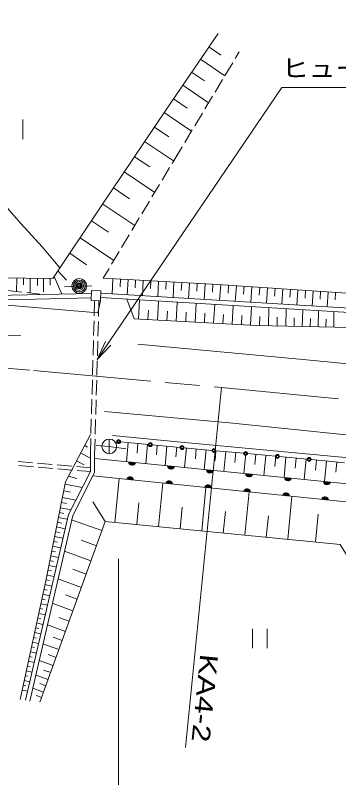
# Model space of a CAD drawing. Units: millimetres, scale not verified. Extents: x 40000 to 680000, y 20000 to 380000.
# Drawn here: x 223289 to 256310, y 262812 to 340585 of the extents above; entities that cross this region are included whole.
import ezdxf
from ezdxf.enums import TextEntityAlignment as Align

# ---------------------------------------------------------------- set-up
doc = ezdxf.new("R2010")
doc.units = ezdxf.units.MM
doc.header["$LTSCALE"] = 1000
doc.header["$PDMODE"] = 32
doc.header["$PDSIZE"] = 500
doc.linetypes.add('CHAIN', pattern=[18.5, 12, -1.5, 3.5, -1.5])
for name, color, linetype, lineweight in [('M-BMK', 2, 'CHAIN', 13), ('M-STR-HTXT', 7, 'Continuous', 13), ('M-STR-STRC', 7, 'Continuous', 13), ('M-WORK', 1, 'Continuous', 13)]:
    doc.layers.add(name, color=color, linetype=linetype, lineweight=lineweight)
doc.styles.add('ＭＳ Ｐゴシック', font='')
doc.styles.get('ＭＳ Ｐゴシック').set_extended_font_data('MS PGothic')

# ---------------------------------------------------------------- blocks, each defined once
blk = doc.blocks.new('open_arrow')
at = {"color": 0, "linetype": 'Continuous', "lineweight": -2}
blk.add_lwpolyline([(7.5, 1.25), (0, 0), (7.5, -1.25)], dxfattribs=at)

msp = doc.modelspace()

# ---------------------------------------------------------------- linework, layer by layer
at = {"layer": 'M-BMK'}
msp.add_lwpolyline([(165950, 301845), (173121, 303014), (181651, 304064), (193440, 305057), (204124, 305472), (212820, 305361), (225161, 304340), (244348, 302628), (265195, 300599)], dxfattribs=at)
at = {"layer": 'M-STR-HTXT'}
for p, q in [((244348, 302628), (240667, 265914)), ((233832, 285155), (233832, 227559))]:
    msp.add_line(p, q, dxfattribs=at)
msp.add_lwpolyline([(231662, 305456), (250490, 333221), (281154, 333221)], dxfattribs=at)
at = {"layer": 'M-STR-STRC'}
for p, q in [((234031, 297075), (236875, 296810)), ((237274, 296773), (240118, 296509)), ((240516, 296472), (243361, 296207)), ((243759, 296170), (246604, 295906)), ((247002, 295868), (249847, 295604)), ((250245, 295567), (253089, 295302)), ((253488, 295265), (254910, 295133)), ((254910, 295133), (256905, 294943))]:
    msp.add_line(p, q, dxfattribs=at)
for centre, radius in [((233832, 297093), 200), ((233832, 297093), 160), ((233832, 297093), 120), ((233832, 297093), 100), ((237074, 296792), 200), ((237074, 296792), 160), ((237074, 296792), 120), ((237074, 296792), 100), ((240317, 296490), 200), ((240317, 296490), 160), ((240317, 296490), 120), ((240317, 296490), 100), ((243560, 296189), 200), ((243560, 296189), 160), ((243560, 296189), 120), ((243560, 296189), 100), ((246803, 295887), 200), ((246803, 295887), 160), ((246803, 295887), 120), ((246803, 295887), 100), ((250046, 295585), 200), ((250046, 295585), 160), ((250046, 295585), 120), ((250046, 295585), 100), ((253288, 295284), 200), ((253288, 295284), 160), ((253288, 295284), 120), ((253288, 295284), 100)]:
    msp.add_circle(centre, radius, dxfattribs=at)
at = {"layer": 'M-WORK'}
for p, q in [((243038, 337348), (244283, 336498)), ((246160, 336863), (245743, 336171)), ((242188, 336103), (244679, 334403)), ((245485, 335742), (244711, 334457)), ((241287, 334782), (242607, 333881)), ((244454, 334029), (243680, 332744)), ((240386, 333461), (243027, 331659)), ((243422, 332315), (242649, 331030)), ((239431, 332063), (240830, 331108)), ((238479, 330662), (241293, 328778)), ((242391, 330602), (241617, 329317)), ((224057, 327959), (224057, 329959)), ((237489, 329184), (238967, 328194)), ((241359, 328888), (240586, 327603)), ((236499, 327706), (239456, 325725)), ((240328, 327175), (239911, 326483)), ((235458, 326152), (237012, 325111)), ((239911, 326483), (239305, 325475)), ((234417, 324598), (237525, 322516)), ((239047, 325046), (238274, 323761)), ((233323, 322965), (234957, 321871)), ((238016, 323332), (237243, 322047)), ((232229, 321331), (235496, 319144)), ((236985, 321619), (236212, 320333)), ((235954, 319905), (235181, 318620)), ((231075, 319613), (232793, 318458)), ((234923, 318191), (234150, 316906)), ((229919, 317895), (233355, 315585)), ((228849, 316303), (230546, 315127)), ((233892, 316477), (233119, 315192)), ((227639, 314505), (228509, 313575)), ((232861, 314764), (232255, 313756)), ((208062, 313892), (227129, 313746)), ((223444, 313775), (223433, 312411)), ((224126, 313769), (224120, 313087)), ((224808, 313764), (224796, 312261)), ((225559, 313758), (225553, 313007)), ((226178, 313754), (226168, 312390)), ((226860, 313748), (226855, 313066)), ((227252, 313929), (228050, 312142)), ((233253, 313701), (233168, 312153)), ((234027, 313658), (233985, 312884)), ((234801, 313616), (234716, 312060)), ((235579, 313573), (235536, 312795)), ((236357, 313531), (236271, 311966)), ((237139, 313488), (237096, 312706)), ((237921, 313445), (237835, 311872)), ((238707, 313402), (238664, 312615)), ((239493, 313358), (239406, 311778)), ((240283, 313315), (240240, 312525)), ((241074, 313272), (240987, 311683)), ((241868, 313228), (241825, 312434)), ((242663, 313185), (242575, 311587)), ((243461, 313141), (243417, 312342)), ((244259, 313093), (244152, 311493)), ((245060, 313039), (245006, 312239)), ((245860, 312985), (245753, 311396)), ((246655, 312932), (246601, 312137)), ((247449, 312878), (247343, 311301)), ((248238, 312825), (248185, 312036)), ((249027, 312772), (248921, 311206)), ((249810, 312719), (249757, 311936)), ((250593, 312666), (250488, 311111)), ((222487, 312514), (223978, 312351)), ((224475, 312297), (225786, 312153)), ((251370, 312614), (251317, 311836)), ((252147, 312561), (252043, 311018)), ((252919, 312509), (252867, 311738)), ((253691, 312457), (253587, 310925)), ((254457, 312406), (254405, 311639)), ((255223, 312354), (255120, 310833)), ((255983, 312303), (255932, 311542)), ((231349, 309910), (231393, 311463)), ((231786, 309848), (231831, 311446)), ((235864, 309594), (235969, 311544)), ((237801, 309490), (237906, 311428)), ((239727, 309386), (239830, 311312)), ((241640, 309284), (241743, 311197)), ((236833, 309542), (236885, 310511)), ((238764, 309438), (238816, 310401)), ((243541, 309181), (243644, 311083)), ((245431, 309080), (245532, 310969)), ((247308, 308979), (247409, 310856)), ((249136, 308921), (249175, 310750)), ((250896, 308884), (250933, 310644)), ((252590, 308848), (252626, 310542)), ((254221, 308814), (254255, 310444)), ((255790, 308781), (255823, 310350)), ((240684, 309335), (240735, 310292)), ((242591, 309232), (242642, 310183)), ((244486, 309130), (244537, 310075)), ((246369, 309029), (246420, 309968)), ((248222, 308940), (248241, 309855)), ((250016, 308903), (250035, 309783)), ((251743, 308866), (251761, 309713)), ((253406, 308831), (253423, 309646)), ((255005, 308797), (255022, 309582)), ((231293, 307911), (231335, 309411)), ((231730, 307849), (231772, 309349)), ((231237, 305912), (231279, 307411)), ((231674, 305850), (231716, 307349)), ((231181, 303913), (231223, 305412)), ((231617, 303851), (231660, 305350)), ((231125, 301914), (231167, 303413)), ((231561, 301851), (231603, 303351)), ((231068, 299914), (231111, 301414)), ((231505, 299852), (231547, 301352)), ((231012, 297915), (231054, 299415)), ((231449, 297853), (231491, 299352)), ((230955, 295863), (230998, 297415)), ((231390, 295756), (231435, 297353)), ((232887, 297360), (232887, 295860)), ((230386, 296689), (230679, 296533)), ((234827, 297001), (234645, 295035)), ((235810, 296909), (235719, 295926)), ((236793, 296818), (236609, 294839)), ((237782, 296726), (237690, 295737)), ((238771, 296634), (238586, 294643)), ((239767, 296541), (239674, 295546)), ((240763, 296449), (240576, 294444)), ((241765, 296356), (241672, 295353)), ((229974, 295916), (230955, 295394)), ((242767, 296262), (242579, 294245)), ((243775, 296169), (243682, 295160)), ((244784, 296075), (244595, 294044)), ((245799, 295980), (245705, 294965)), ((246814, 295886), (246624, 293842)), ((247836, 295791), (247741, 294769)), ((248858, 295696), (248667, 293639)), ((249886, 295600), (249791, 294572)), ((225066, 294931), (223571, 295056)), ((227059, 294764), (225564, 294889)), ((229557, 295131), (230330, 294719)), ((250915, 295505), (250722, 293434)), ((251950, 295408), (251854, 294373)), ((252985, 295312), (252791, 293228)), ((254027, 295215), (253930, 294173)), ((255069, 295118), (254869, 293022)), ((256117, 295018), (256017, 293970)), ((225138, 294535), (223643, 294660)), ((227131, 294368), (225636, 294493)), ((229052, 294597), (227557, 294722)), ((229124, 294201), (227629, 294326)), ((230955, 294437), (229550, 294555)), ((230955, 294047), (229622, 294159)), ((228727, 293573), (229584, 293333)), ((233465, 288863), (233902, 293322)), ((228376, 292765), (230119, 292418)), ((237904, 288428), (238339, 292867)), ((228241, 292087), (228920, 291951)), ((242322, 287995), (242755, 292414)), ((246720, 287565), (247151, 291962)), ((228000, 290879), (228529, 290774)), ((228106, 291408), (229463, 291137)), ((232465, 288961), (231215, 290955)), ((251098, 287136), (251527, 291513)), ((227895, 290351), (228952, 290140)), ((235685, 288646), (235902, 290865)), ((240113, 288212), (240330, 290421)), ((227699, 289370), (228602, 289190)), ((227797, 289861), (228248, 289770)), ((244521, 287780), (244737, 289979)), ((248909, 287350), (249123, 289539)), ((253937, 286857), (254215, 289697)), ((227601, 288880), (228038, 288793)), ((232126, 288020), (229048, 289130)), ((227406, 287899), (227827, 287815)), ((227504, 288389), (228377, 288215)), ((227308, 287409), (228151, 287241)), ((231571, 286482), (230032, 287036)), ((227112, 286428), (227925, 286266)), ((227210, 286918), (227617, 286837)), ((226917, 285447), (227700, 285291)), ((227015, 285938), (227406, 285860)), ((231016, 284943), (228305, 285920)), ((226819, 284957), (227196, 284882)), ((226623, 283976), (226985, 283904)), ((226721, 284467), (227474, 284317)), ((230528, 283588), (229172, 284076)), ((226526, 283486), (227249, 283342)), ((226323, 282507), (227020, 282355)), ((226428, 282996), (226778, 282926)), ((230039, 282232), (227651, 283093)), ((226217, 282018), (226559, 281944)), ((226005, 281041), (226340, 280968)), ((226111, 281530), (226795, 281381)), ((229609, 281039), (228415, 281469)), ((225793, 280064), (226121, 279992)), ((225899, 280552), (226569, 280407)), ((229178, 279845), (227075, 280603)), ((225687, 279575), (226344, 279432)), ((225474, 278598), (226118, 278458)), ((225580, 279086), (225903, 279017)), ((228799, 278793), (227747, 279172)), ((225368, 278109), (225684, 278041)), ((228420, 277741), (226567, 278409)), ((247490, 278014), (247490, 276014)), ((248990, 276014), (248990, 278014)), ((225156, 277132), (225465, 277065)), ((225262, 277621), (225893, 277484)), ((228086, 276815), (227160, 277149)), ((224944, 276155), (225246, 276089)), ((225050, 276643), (225668, 276509)), ((227752, 275889), (226120, 276477)), ((224838, 275666), (225442, 275535)), ((227458, 275073), (226642, 275367)), ((224626, 274689), (225217, 274561)), ((224732, 275178), (225027, 275113)), ((227164, 274257), (225726, 274775)), ((224519, 274200), (224808, 274138)), ((226905, 273538), (226186, 273797)), ((224307, 273223), (224589, 273162)), ((224413, 273712), (224991, 273586)), ((226645, 272819), (225379, 273276)), ((224095, 272246), (224371, 272186)), ((224201, 272735), (224766, 272612)), ((226417, 272186), (225784, 272414)), ((223989, 271757), (224540, 271638)), ((226189, 271553), (225074, 271955)), ((225988, 270995), (225430, 271196))]:
    msp.add_line(p, q, dxfattribs=at)
for points in [[(201488, 342771), (204457, 340108), (208742, 335796), (212589, 331765), (218074, 325783), (221074, 322507), (223853, 319360), (226025, 316949), (227828, 314832)], [(227129, 313746), (232006, 320998), (238650, 330918), (243988, 338740)], [(232255, 313756), (243963, 313113), (263205, 311816), (277119, 310987), (299592, 310346), (333530, 309415)], [(191623, 313312), (211722, 311963), (219544, 311982), (231075, 312199)], [(191624, 312761), (211723, 311412), (219575, 311500), (231057, 311756)], [(228306, 312891), (229823, 312976), (231104, 312965)], [(232010, 312223), (274917, 309642), (294629, 308611), (321611, 307631), (334606, 307191), (350513, 305290)], [(220818, 311148), (231732, 310228), (231979, 311440)], [(231992, 311783), (274890, 309203), (294602, 308172), (321584, 307192), (334579, 306752), (350486, 304851)], [(234678, 311622), (235434, 309617), (247895, 308947), (263944, 308609), (273114, 309310)], [(110887, 295299), (118332, 293116), (136415, 297091), (150495, 301260), (162007, 304462), (166010, 305401), (175425, 306892), (182934, 307775), (189090, 308327), (194971, 308659), (200464, 308742), (207283, 308604), (223848, 307886)], [(235799, 307033), (251587, 305564), (269951, 303811), (288038, 302154), (306291, 300387), (320187, 299044), (341265, 296948), (370575, 294197)], [(495404, 276307), (484511, 277016), (473689, 277789), (460364, 278709), (446081, 279869), (432996, 280973), (418566, 282151), (405388, 283494), (387738, 285188), (372591, 286697), (356357, 288225), (342793, 289550), (328032, 291022), (313861, 292458), (295787, 294188), (275045, 296083), (262971, 297188), (245505, 298973), (232394, 300171)], [(223777, 270780), (226409, 282900), (228424, 293004), (230982, 297808)], [(499397, 264854), (497460, 272144), (495877, 274150), (481130, 275098), (458602, 276598), (449740, 277150), (436323, 278447), (422244, 279828), (404409, 281484), (384615, 283361), (360541, 285736), (344998, 287171), (323906, 289131), (307424, 290677), (290805, 292251), (277029, 293604), (254777, 295674), (239841, 297082), (233207, 297736)], [(231544, 296691), (232887, 296610), (234570, 296372)], [(230955, 295863), (230955, 294047), (228715, 289679), (224329, 270725)], [(231390, 295756), (231390, 293940), (229151, 289572), (224764, 270618)], [(231390, 295359), (274849, 291032), (332558, 285172)], [(332190, 283544), (274618, 289143), (231215, 293598)], [(225811, 270506), (232465, 288961), (256441, 286612), (261295, 278742)]]:
    msp.add_lwpolyline(points, dxfattribs=at)
msp.add_lwpolyline([(231087, 312502), (232019, 312465), (231979, 311440), (231046, 311477)], close=True, dxfattribs=at)
for centre, radius in [((229823, 312976), 750), ((229823, 312976), 600), ((229823, 312976), 450), ((229823, 312976), 300), ((229823, 312976), 150), ((229823, 312976), 20), ((232887, 296610), 750)]:
    msp.add_circle(centre, radius, dxfattribs=at)
for centre, radius, start, end in [((235213, 295033), 354, 183.11192, 345.5171), ((235213, 295033), 283, 185.33596, 343.29306), ((235213, 295033), 212, 189.08229, 339.54673), ((235213, 295033), 142, 196.79401, 331.835), ((235213, 295033), 100, 207.11168, 321.51734), ((239194, 294637), 354, 183.11192, 345.5171), ((239194, 294637), 283, 185.33596, 343.29306), ((239194, 294637), 212, 189.08229, 339.54673), ((239194, 294637), 142, 196.79401, 331.835), ((239194, 294637), 100, 207.11168, 321.51734), ((243174, 294240), 354, 183.11192, 345.5171), ((243174, 294240), 283, 185.33596, 343.29306), ((243174, 294240), 212, 189.08229, 339.54673), ((243174, 294240), 142, 196.79401, 331.835), ((243174, 294240), 100, 207.11168, 321.51734), ((235005, 293155), 354, 2.93732, 165.34249), ((235005, 293155), 283, 5.16135, 163.11846), ((235005, 293155), 212, 8.90768, 159.37213), ((235005, 293155), 142, 16.61941, 151.6604), ((235005, 293155), 100, 26.93707, 141.34274), ((247154, 293844), 354, 183.11192, 345.5171), ((247154, 293844), 283, 185.33596, 343.29306), ((247154, 293844), 212, 189.08229, 339.54673), ((247154, 293844), 142, 196.79401, 331.835), ((247154, 293844), 100, 207.11168, 321.51734), ((251135, 293448), 354, 183.11192, 345.5171), ((251135, 293448), 283, 185.33596, 343.29306), ((251135, 293448), 212, 189.08229, 339.54673), ((251135, 293448), 142, 196.79401, 331.835), ((251135, 293448), 100, 207.11168, 321.51734), ((238984, 292746), 354, 2.93732, 165.34249), ((238984, 292746), 283, 5.16135, 163.11846), ((238984, 292746), 212, 8.90768, 159.37213), ((238984, 292746), 142, 16.61941, 151.6604), ((238984, 292746), 100, 26.93707, 141.34274), ((242963, 292338), 354, 2.93732, 165.34249), ((242963, 292338), 283, 5.16135, 163.11846), ((242963, 292338), 212, 8.90768, 159.37213), ((242963, 292338), 142, 16.61941, 151.6604), ((242963, 292338), 100, 26.93707, 141.34274), ((255115, 293051), 354, 183.11192, 345.5171), ((255115, 293051), 283, 185.33596, 343.29306), ((255115, 293051), 212, 189.08229, 339.54673), ((255115, 293051), 142, 196.79401, 331.835), ((255115, 293051), 100, 207.11168, 321.51734), ((246942, 291929), 354, 2.93732, 165.34249), ((246942, 291929), 283, 5.16135, 163.11846), ((246942, 291929), 212, 8.90768, 159.37213), ((246942, 291929), 142, 16.61941, 151.6604), ((246942, 291929), 100, 26.93707, 141.34274), ((250921, 291521), 354, 2.93732, 165.34249), ((250921, 291521), 283, 5.16135, 163.11846), ((250921, 291521), 212, 8.90768, 159.37213), ((250921, 291521), 142, 16.61941, 151.6604), ((250921, 291521), 100, 26.93707, 141.34274), ((254900, 291113), 354, 2.93732, 165.34249), ((254900, 291113), 283, 5.16135, 163.11846), ((254900, 291113), 212, 8.90768, 159.37213), ((254900, 291113), 142, 16.61941, 151.6604), ((254900, 291113), 100, 26.93707, 141.34274)]:
    msp.add_arc(centre, radius, start, end, dxfattribs=at)
msp.add_point((229823, 312976), dxfattribs=at)

# ---------------------------------------------------------------- block references
at = {"layer": 'M-STR-HTXT', "xscale": 267, "yscale": 267, "rotation": 55.9}
msp.add_blockref('open_arrow', (231662, 305456), dxfattribs=at)

# ---------------------------------------------------------------- texts
at = {"layer": 'M-STR-HTXT', "style": 'ＭＳ Ｐゴシック', "width": 1.1}
msp.add_text('ヒューム管φ300 L=16.3', height=1833, dxfattribs=at).set_placement((250490, 333721), align=Align.BOTTOM_LEFT)
at = {"layer": 'M-STR-HTXT', "style": 'ＭＳ Ｐゴシック', "width": 1.35}
msp.add_text('KA4-2', height=1833, rotation=264.276, dxfattribs=at).set_placement((241185, 271080), align=Align.BOTTOM_CENTER)

doc.saveas('drawing.dxf')
